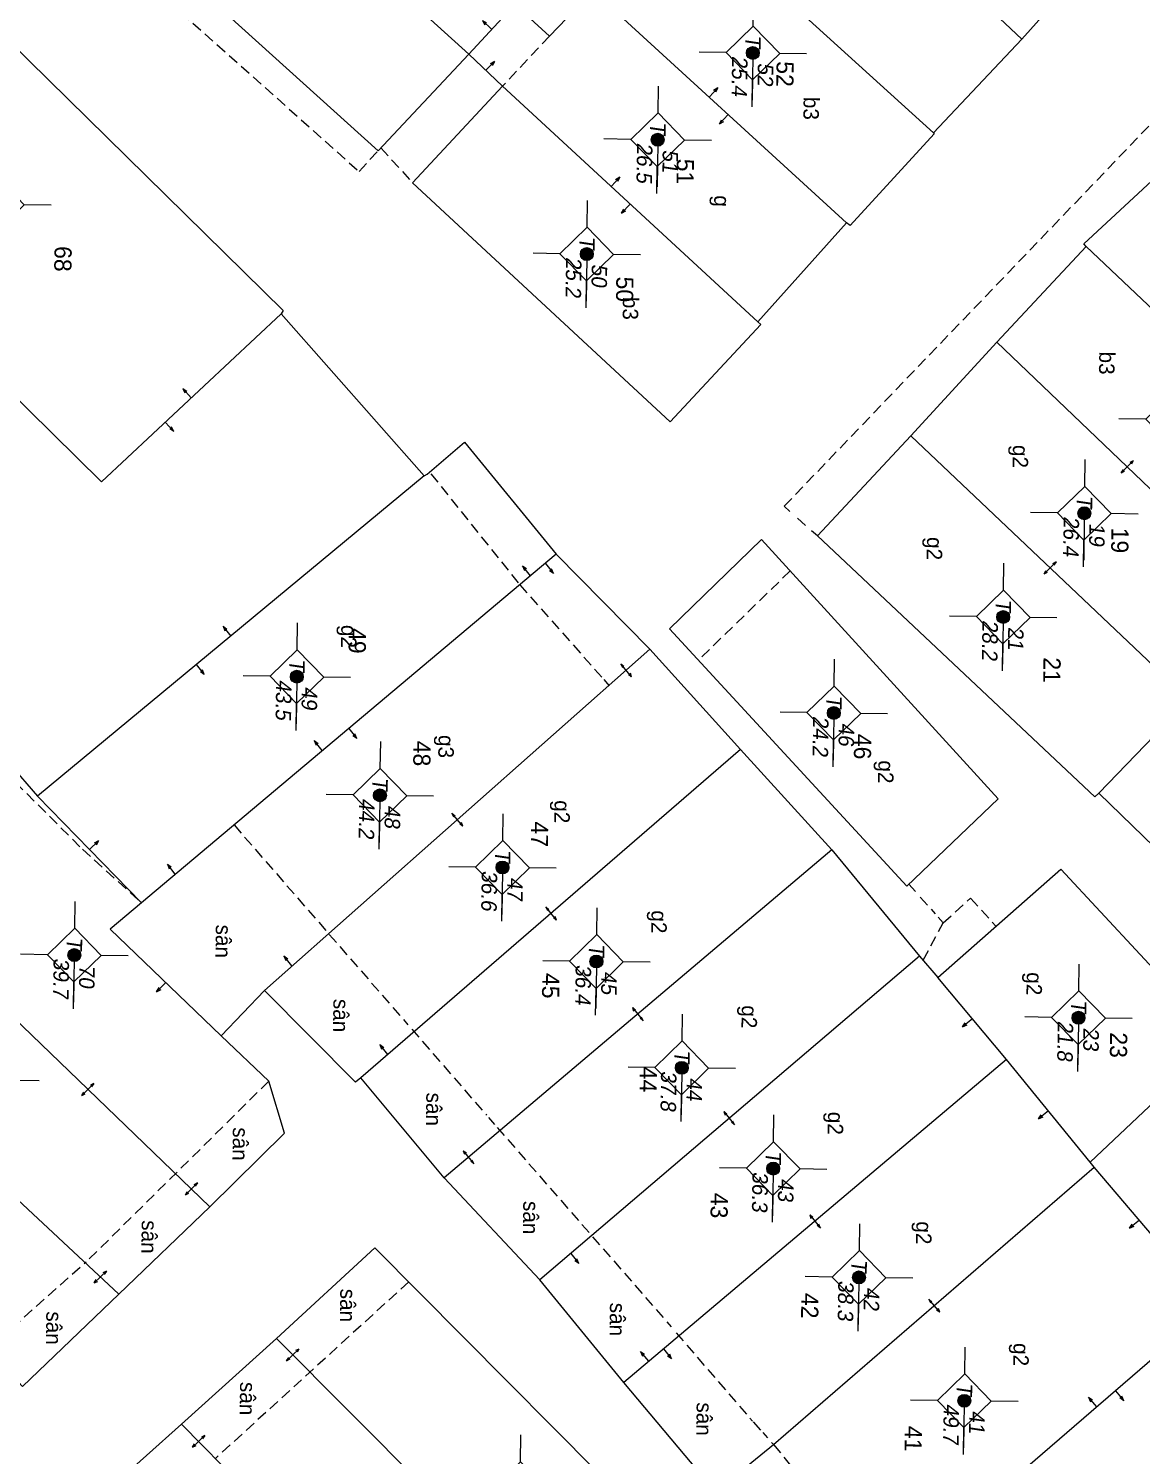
# Model space of a CAD drawing. Extents: x 601689 to 602595, y 1189742 to 1190763.
# Drawn here: x 602324.14 to 602350.04, y 1190270.88 to 1190304.07 of the extents above; entities that cross this region are included whole.
import ezdxf
from ezdxf.enums import TextEntityAlignment as Align

# ---------------------------------------------------------------- set-up
doc = ezdxf.new("R2010")
doc.units = 0
doc.header["$MEASUREMENT"] = 0
doc.linetypes.add('HIDDEN', pattern=[0.375, 0.25, -0.125])
for name, color, linetype in [('10', 250, 'Continuous'), ('11', 7, 'Continuous'), ('13', 7, 'Continuous'), ('14', 7, 'Continuous'), ('15', 7, 'Continuous'), ('16', 7, 'Continuous'), ('22', 7, 'Continuous'), ('53', 7, 'Continuous')]:
    doc.layers.add(name, color=color, linetype=linetype)
doc.layers.get('0').off()
doc.styles.add('TXT', font='vnshx.shx')

# ---------------------------------------------------------------- blocks, each defined once
blk = doc.blocks.new('NH3')
at = {"layer": '16', "color": 7, "linetype": 'Continuous', "lineweight": 0}
for p, q in [((-0.199, -0.002), (-0.113, 0.021)), ((0.197, -0.012), (0.107, 0.015)), ((-0.199, -0.002), (0.197, -0.012)), ((-0.199, -0.002), (-0.116, -0.035)), ((0.197, -0.012), (0.104, -0.027))]:
    blk.add_line(p, q, dxfattribs=at)
blk = doc.blocks.new('NH3R')
at = {"layer": '16', "color": 7, "linetype": 'Continuous', "lineweight": 0}
for p, q in [((0, 0), (0.297, -0.005)), ((0.297, -0.005), (0.186, 0.031)), ((0.297, -0.005), (0.189, -0.033))]:
    blk.add_line(p, q, dxfattribs=at)
blk = doc.blocks.new('*M217217217217')
at = {"layer": '13', "color": 3, "linetype": 'Continuous', "lineweight": 0}
blk.add_line((602556.021, 1190013.344), (602557.041, 1190013.344), dxfattribs=at)
at = {"layer": '13', "color": 3, "linetype": 'Continuous', "lineweight": 0, "style": 'TXT', "oblique": 7.6055}
for s, p in [('23', (602556.171, 1190013.644)), ('21.8', (602556.021, 1190013.044))]:
    blk.add_text(s, height=0.36, dxfattribs=at).set_placement(p, align=Align.MIDDLE_LEFT)
blk.add_text('T', height=0.36, dxfattribs=at).set_placement((602555.824, 1190013.344), align=Align.MIDDLE_RIGHT)
blk = doc.blocks.new('*M218218218218')
at = {"layer": '13', "color": 3, "linetype": 'Continuous', "lineweight": 0}
blk.add_line((602544.284, 1190013.31), (602545.304, 1190013.31), dxfattribs=at)
at = {"layer": '13', "color": 3, "linetype": 'Continuous', "lineweight": 0, "style": 'TXT', "oblique": 7.6055}
for s, p in [('19', (602544.434, 1190013.61)), ('26.4', (602544.284, 1190013.01))]:
    blk.add_text(s, height=0.36, dxfattribs=at).set_placement(p, align=Align.MIDDLE_LEFT)
blk.add_text('T', height=0.36, dxfattribs=at).set_placement((602544.087, 1190013.31), align=Align.MIDDLE_RIGHT)
blk = doc.blocks.new('*M220220220220')
at = {"layer": '13', "color": 3, "linetype": 'Continuous', "lineweight": 0}
blk.add_line((602546.726, 1190011.457), (602547.746, 1190011.457), dxfattribs=at)
at = {"layer": '13', "color": 3, "linetype": 'Continuous', "lineweight": 0, "style": 'TXT', "oblique": 7.6055}
for s, p in [('21', (602546.876, 1190011.757)), ('28.2', (602546.726, 1190011.157))]:
    blk.add_text(s, height=0.36, dxfattribs=at).set_placement(p, align=Align.MIDDLE_LEFT)
blk.add_text('T', height=0.36, dxfattribs=at).set_placement((602546.529, 1190011.457), align=Align.MIDDLE_RIGHT)
blk = doc.blocks.new('*M222222222222')
at = {"layer": '13', "color": 3, "linetype": 'Continuous', "lineweight": 0}
blk.add_line((602564.967, 1190010.817), (602565.987, 1190010.817), dxfattribs=at)
at = {"layer": '13', "color": 3, "linetype": 'Continuous', "lineweight": 0, "style": 'TXT', "oblique": 7.6055}
for s, p in [('41', (602565.117, 1190011.117)), ('49.7', (602564.967, 1190010.517))]:
    blk.add_text(s, height=0.36, dxfattribs=at).set_placement(p, align=Align.MIDDLE_LEFT)
blk.add_text('T', height=0.36, dxfattribs=at).set_placement((602564.77, 1190010.817), align=Align.MIDDLE_RIGHT)
blk = doc.blocks.new('*M226226226226')
at = {"layer": '13', "color": 3, "linetype": 'Continuous', "lineweight": 0}
blk.add_line((602562.133, 1190008.324), (602563.153, 1190008.324), dxfattribs=at)
at = {"layer": '13', "color": 3, "linetype": 'Continuous', "lineweight": 0, "style": 'TXT', "oblique": 7.6055}
for s, p in [('42', (602562.283, 1190008.624)), ('38.3', (602562.133, 1190008.024))]:
    blk.add_text(s, height=0.36, dxfattribs=at).set_placement(p, align=Align.MIDDLE_LEFT)
blk.add_text('T', height=0.36, dxfattribs=at).set_placement((602561.936, 1190008.324), align=Align.MIDDLE_RIGHT)
blk = doc.blocks.new('*M227227227227')
at = {"layer": '13', "color": 3, "linetype": 'Continuous', "lineweight": 0}
blk.add_line((602549.016, 1190007.549), (602550.036, 1190007.549), dxfattribs=at)
at = {"layer": '13', "color": 3, "linetype": 'Continuous', "lineweight": 0, "style": 'TXT', "oblique": 7.6055}
for s, p in [('46', (602549.166, 1190007.849)), ('24.2', (602549.016, 1190007.249))]:
    blk.add_text(s, height=0.36, dxfattribs=at).set_placement(p, align=Align.MIDDLE_LEFT)
blk.add_text('T', height=0.36, dxfattribs=at).set_placement((602548.819, 1190007.549), align=Align.MIDDLE_RIGHT)
blk = doc.blocks.new('*M229229229229')
at = {"layer": '13', "color": 3, "linetype": 'Continuous', "lineweight": 0}
blk.add_line((602559.632, 1190006.292), (602560.652, 1190006.292), dxfattribs=at)
at = {"layer": '13', "color": 3, "linetype": 'Continuous', "lineweight": 0, "style": 'TXT', "oblique": 7.6055}
for s, p in [('43', (602559.782, 1190006.592)), ('36.3', (602559.632, 1190005.992))]:
    blk.add_text(s, height=0.36, dxfattribs=at).set_placement(p, align=Align.MIDDLE_LEFT)
blk.add_text('T', height=0.36, dxfattribs=at).set_placement((602559.435, 1190006.292), align=Align.MIDDLE_RIGHT)
blk = doc.blocks.new('*M232232232232')
at = {"layer": '13', "color": 3, "linetype": 'Continuous', "lineweight": 0}
blk.add_line((602533.691, 1190005.442), (602534.711, 1190005.442), dxfattribs=at)
at = {"layer": '13', "color": 3, "linetype": 'Continuous', "lineweight": 0, "style": 'TXT', "oblique": 7.6055}
for s, p in [('52', (602533.841, 1190005.742)), ('25.4', (602533.691, 1190005.142))]:
    blk.add_text(s, height=0.36, dxfattribs=at).set_placement(p, align=Align.MIDDLE_LEFT)
blk.add_text('T', height=0.36, dxfattribs=at).set_placement((602533.494, 1190005.442), align=Align.MIDDLE_RIGHT)
blk = doc.blocks.new('*M235235235235')
at = {"layer": '13', "color": 3, "linetype": 'Continuous', "lineweight": 0}
blk.add_line((602557.319, 1190004.131), (602558.339, 1190004.131), dxfattribs=at)
at = {"layer": '13', "color": 3, "linetype": 'Continuous', "lineweight": 0, "style": 'TXT', "oblique": 7.6055}
for s, p in [('44', (602557.469, 1190004.431)), ('37.8', (602557.319, 1190003.831))]:
    blk.add_text(s, height=0.36, dxfattribs=at).set_placement(p, align=Align.MIDDLE_LEFT)
blk.add_text('T', height=0.36, dxfattribs=at).set_placement((602557.122, 1190004.131), align=Align.MIDDLE_RIGHT)
blk = doc.blocks.new('*M237237237237')
at = {"layer": '13', "color": 3, "linetype": 'Continuous', "lineweight": 0}
blk.add_line((602535.742, 1190003.258), (602536.762, 1190003.258), dxfattribs=at)
at = {"layer": '13', "color": 3, "linetype": 'Continuous', "lineweight": 0, "style": 'TXT', "oblique": 7.6055}
blk.add_text('T', height=0.36, dxfattribs=at).set_placement((602535.545, 1190003.258), align=Align.MIDDLE_RIGHT)
for s, p in [('51', (602535.892, 1190003.558)), ('26.5', (602535.742, 1190002.958))]:
    blk.add_text(s, height=0.36, dxfattribs=at).set_placement(p, align=Align.MIDDLE_LEFT)
blk = doc.blocks.new('*M239239239239')
at = {"layer": '13', "color": 3, "linetype": 'Continuous', "lineweight": 0}
blk.add_line((602554.875, 1190002.109), (602555.895, 1190002.109), dxfattribs=at)
at = {"layer": '13', "color": 3, "linetype": 'Continuous', "lineweight": 0, "style": 'TXT', "oblique": 7.6055}
for s, p in [('45', (602555.025, 1190002.409)), ('36.4', (602554.875, 1190001.809))]:
    blk.add_text(s, height=0.36, dxfattribs=at).set_placement(p, align=Align.MIDDLE_LEFT)
blk.add_text('T', height=0.36, dxfattribs=at).set_placement((602554.678, 1190002.109), align=Align.MIDDLE_RIGHT)
blk = doc.blocks.new('*M240240240240')
at = {"layer": '13', "color": 3, "linetype": 'Continuous', "lineweight": 0}
blk.add_line((602538.426, 1190001.646), (602539.446, 1190001.646), dxfattribs=at)
at = {"layer": '13', "color": 3, "linetype": 'Continuous', "lineweight": 0, "style": 'TXT', "oblique": 7.6055}
for s, p in [('50', (602538.576, 1190001.946)), ('25.2', (602538.426, 1190001.346))]:
    blk.add_text(s, height=0.36, dxfattribs=at).set_placement(p, align=Align.MIDDLE_LEFT)
blk.add_text('T', height=0.36, dxfattribs=at).set_placement((602538.229, 1190001.646), align=Align.MIDDLE_RIGHT)
blk = doc.blocks.new('*M244244244244')
at = {"layer": '13', "color": 3, "linetype": 'Continuous', "lineweight": 0}
blk.add_line((602552.72, 1189999.892), (602553.74, 1189999.892), dxfattribs=at)
at = {"layer": '13', "color": 3, "linetype": 'Continuous', "lineweight": 0, "style": 'TXT', "oblique": 7.6055}
for s, p in [('47', (602552.87, 1190000.192)), ('36.6', (602552.72, 1189999.592))]:
    blk.add_text(s, height=0.36, dxfattribs=at).set_placement(p, align=Align.MIDDLE_LEFT)
blk.add_text('T', height=0.36, dxfattribs=at).set_placement((602552.523, 1189999.892), align=Align.MIDDLE_RIGHT)
blk = doc.blocks.new('*M250250250250')
at = {"layer": '13', "color": 3, "linetype": 'Continuous', "lineweight": 0}
blk.add_line((602551.084, 1189997.016), (602552.104, 1189997.016), dxfattribs=at)
at = {"layer": '13', "color": 3, "linetype": 'Continuous', "lineweight": 0, "style": 'TXT', "oblique": 7.6055}
for s, p in [('48', (602551.234, 1189997.316)), ('44.2', (602551.084, 1189996.716))]:
    blk.add_text(s, height=0.36, dxfattribs=at).set_placement(p, align=Align.MIDDLE_LEFT)
blk.add_text('T', height=0.36, dxfattribs=at).set_placement((602550.887, 1189997.016), align=Align.MIDDLE_RIGHT)
blk = doc.blocks.new('*M257257257257')
at = {"layer": '13', "color": 3, "linetype": 'Continuous', "lineweight": 0}
blk.add_line((602548.353, 1189995.044), (602549.373, 1189995.044), dxfattribs=at)
at = {"layer": '13', "color": 3, "linetype": 'Continuous', "lineweight": 0, "style": 'TXT', "oblique": 7.6055}
for s, p in [('49', (602548.503, 1189995.344)), ('43.5', (602548.353, 1189994.744))]:
    blk.add_text(s, height=0.36, dxfattribs=at).set_placement(p, align=Align.MIDDLE_LEFT)
blk.add_text('T', height=0.36, dxfattribs=at).set_placement((602548.156, 1189995.044), align=Align.MIDDLE_RIGHT)
blk = doc.blocks.new('*M268268268268')
at = {"layer": '13', "color": 3, "linetype": 'Continuous', "lineweight": 0}
blk.add_line((602554.902, 1189989.96), (602555.922, 1189989.96), dxfattribs=at)
at = {"layer": '13', "color": 3, "linetype": 'Continuous', "lineweight": 0, "style": 'TXT', "oblique": 7.6055}
for s, p in [('70', (602555.052, 1189990.26)), ('39.7', (602554.902, 1189989.66))]:
    blk.add_text(s, height=0.36, dxfattribs=at).set_placement(p, align=Align.MIDDLE_LEFT)
blk.add_text('T', height=0.36, dxfattribs=at).set_placement((602554.705, 1189989.96), align=Align.MIDDLE_RIGHT)
blk = doc.blocks.new('CENTRD')
at = {"layer": '11', "linetype": 'Continuous', "lineweight": 0}
h = blk.add_hatch(color=2, dxfattribs=at)
edge = h.paths.add_edge_path()
edge.add_arc((0, 0), 0.15, 0, 360)
at = {"layer": '11', "color": 2, "linetype": 'Continuous', "lineweight": 0}
for p, q in [((0, 1.25), (0, 0.625)), ((0, 0.625), (-0.625, 0)), ((0.625, 0), (0, 0.625)), ((-0.625, 0), (-1.25, 0)), ((-0.625, 0), (0, -0.625)), ((0, -0.625), (0.625, 0)), ((1.25, 0), (0.625, 0)), ((0, -0.625), (0, -1.25))]:
    blk.add_line(p, q, dxfattribs=at)
blk.add_circle((0, 0), 0.15, dxfattribs=at)
blk = doc.blocks.new('BDONG')
at = {"color": 7, "linetype": 'Continuous', "lineweight": 0}
for p, q in [((0, 0), (0, -1.508)), ((0, 0), (2.759, 0)), ((0.342, 0), (0.342, -1.508)), ((0.797, 0), (0.797, -1.508)), ((1.274, 0), (1.274, -1.508)), ((1.73, 0), (1.73, -1.508)), ((1.753, 0), (1.753, -1.508)), ((2.072, 0), (2.072, -1.508)), ((2.759, 0), (2.759, -1.508)), ((0, -0.308), (1.73, -0.308)), ((1.753, -0.308), (2.759, -0.308)), ((0, -0.458), (1.73, -0.458)), ((1.753, -0.458), (2.759, -0.458)), ((0, -0.608), (1.73, -0.608)), ((1.753, -0.608), (2.759, -0.608)), ((0, -0.758), (1.73, -0.758)), ((1.753, -0.758), (2.759, -0.758)), ((0, -0.908), (1.73, -0.908)), ((1.753, -0.908), (2.759, -0.908)), ((0, -1.058), (1.73, -1.058)), ((1.753, -1.058), (2.759, -1.058)), ((0, -1.208), (1.73, -1.208)), ((1.753, -1.208), (2.759, -1.208)), ((0, -1.358), (1.73, -1.358)), ((1.753, -1.358), (2.759, -1.358)), ((0, -1.508), (1.73, -1.508)), ((1.753, -1.508), (2.759, -1.508))]:
    blk.add_line(p, q, dxfattribs=at)
at = {"color": 7, "linetype": 'Continuous', "lineweight": 0, "style": 'TXT'}
blk.add_text('B%%182ng c%%184c th%%246a bi%%213n %%174%%233ng ', height=0.049998, rotation=360, dxfattribs=at).set_placement((0.008, 0.046))
for s, height, p in [('(D%%239ng cho ch%%216nh l%%253 bi%%213n %%174%%233ng)', 0.054, (1.743, 0.05)), ('s%%232 TT', 0.05, (0.21, -0.099)), ('s%%232 hi%%214u', 0.049998, (0.639, -0.104)), ('s%%232 hi%%214u th%%246a', 0.049998, (1.135, -0.103)), ('s%%232 hi%%214u th%%246a', 0.049998, (1.612, -0.107)), ('s%%232 TT', 0.05, (1.936, -0.114)), ('s%%232 hi%%214u th%%246a b%%225', 0.049998, (2.559, -0.108)), ('g%%232c c%%241a th%%246a', 0.049998, (1.137, -0.187)), ('Th%%246a th%%170m', 0.049998, (0.227, -0.214)), ('Th%%246a th%%170m', 0.049998, (0.63, -0.213)), ('Th%%246a b%%225', 0.049998, (1.956, -0.203)), ('(ch%%216 %%174%%184nh s%%232 m%%233t l%%199n)', 0.049998, (2.638, -0.204)), ('l%%169n c%%203n', 0.049998, (1.56, -0.224)), ('m%%237i th%%170m', 0.049998, (1.101, -0.282))]:
    blk.add_text(s, height=height, rotation=360, dxfattribs=at).set_placement(p, align=Align.CENTER)
blk = doc.blocks.new('BANG')
at = {"color": 7, "linetype": 'Continuous', "lineweight": 0, "xscale": 9.999585560760034, "yscale": 9.999585560760034, "rotation": 359.9999199552673}
blk.add_blockref('BDONG', (0, 0), dxfattribs=at)

msp = doc.modelspace()

# ---------------------------------------------------------------- linework, layer by layer
at = {"layer": '10', "color": 7, "linetype": 'Continuous', "lineweight": 0}
for p, q in [((602326.253, 1190310.857), (602334.392, 1190303.475)), ((602341.343, 1190309.39), (602347.257, 1190303.828)), ((602338.708, 1190307.546), (602345.197, 1190301.647)), ((602347.257, 1190303.828), (602349.482, 1190306.318)), ((602337.273, 1190304.955), (602343.179, 1190299.554)), ((602345.197, 1190301.647), (602347.257, 1190303.828)), ((602335.172, 1190302.734), (602334.392, 1190303.475)), ((602335.172, 1190302.734), (602341.117, 1190297.253)), ((602341.117, 1190297.253), (602343.179, 1190299.554)), ((602346.671, 1190296.776), (602348.751, 1190299.008)), ((602348.751, 1190299.008), (602354.862, 1190293.204)), ((602330.019, 1190297.435), (602333.347, 1190293.668)), ((602344.671, 1190294.604), (602346.671, 1190296.776)), ((602346.671, 1190296.776), (602352.751, 1190290.972)), ((602344.671, 1190294.604), (602351.147, 1190288.464)), ((602333.347, 1190293.668), (602324.355, 1190286.222)), ((602336.423, 1190291.846), (602326.771, 1190283.739)), ((602336.423, 1190291.846), (602338.602, 1190289.637)), ((602338.602, 1190289.637), (602329.633, 1190281.699)), ((602338.602, 1190289.637), (602340.711, 1190287.308)), ((602351.147, 1190288.464), (602349.047, 1190286.293)), ((602340.711, 1190287.308), (602331.876, 1190279.668)), ((602340.711, 1190287.308), (602342.839, 1190284.969)), ((602324.355, 1190286.222), (602326.771, 1190283.739)), ((602342.839, 1190284.969), (602333.813, 1190277.342)), ((602342.839, 1190284.969), (602344.875, 1190282.5)), ((602317.912, 1190282.4), (602326.246, 1190274.635)), ((602344.875, 1190282.5), (602336.041, 1190274.971)), ((602344.875, 1190282.5), (602345.298, 1190282.005)), ((602346.902, 1190280.092), (602345.298, 1190282.005)), ((602328.629, 1190280.642), (602329.633, 1190281.699)), ((602351.859, 1190280.554), (602348.849, 1190277.705)), ((602346.902, 1190280.092), (602337.999, 1190272.583)), ((602348.849, 1190277.705), (602346.902, 1190280.092)), ((602333.813, 1190277.342), (602331.876, 1190279.668)), ((602348.938, 1190277.594), (602348.849, 1190277.705)), ((602336.041, 1190274.971), (602333.813, 1190277.342)), ((602326.246, 1190274.635), (602328.364, 1190276.666)), ((602337.999, 1190272.583), (602336.041, 1190274.971)), ((602329.913, 1190273.605), (602327.704, 1190271.615)), ((602329.913, 1190273.605), (602338.327, 1190265.159)), ((602340.134, 1190270.044), (602337.999, 1190272.583)), ((602327.704, 1190271.615), (602325.477, 1190269.625)), ((602335.941, 1190263.261), (602327.704, 1190271.615))]:
    msp.add_line(p, q, dxfattribs=at)
for points in [[(602334.392, 1190303.475), (602332.281, 1190301.234), (602325.614, 1190307.246), (602324.054, 1190308.727), (602326.253, 1190310.857)], [(602316.767, 1190302.467), (602320.953, 1190306.47), (602330.07, 1190297.514), (602330.019, 1190297.435)], [(602337.273, 1190304.955), (602336.268, 1190303.899), (602335.458, 1190304.631), (602334.392, 1190303.475)], [(602341.117, 1190297.253), (602341.186, 1190297.192), (602339.075, 1190294.93), (602333.081, 1190300.483), (602335.172, 1190302.734)], [(602316.767, 1190302.467), (602325.845, 1190293.531), (602330.019, 1190297.435)], [(602345.197, 1190301.647), (602345.217, 1190301.627), (602343.258, 1190299.493), (602343.179, 1190299.554)], [(602348.751, 1190299.008), (602348.702, 1190299.069), (602350.809, 1190301.019)], [(602349.047, 1190286.293), (602348.956, 1190286.204), (602342.499, 1190292.273), (602344.671, 1190294.604)], [(602333.347, 1190293.668), (602333.418, 1190293.708), (602334.289, 1190294.456), (602336.423, 1190291.846)], [(602339.059, 1190290.11), (602341.198, 1190292.191), (602346.706, 1190286.156), (602344.577, 1190284.124), (602339.059, 1190290.11)], [(602322.427, 1190287.148), (602323.056, 1190287.709), (602324.355, 1190286.222)], [(602349.047, 1190286.293), (602355.265, 1190280.258), (602357.426, 1190282.527)], [(602328.364, 1190276.666), (602322.689, 1190282.134), (602320.291, 1190284.537)], [(602345.298, 1190282.005), (602348.163, 1190284.525), (602351.859, 1190280.554)], [(602326.771, 1190283.739), (602326.042, 1190283.128), (602328.629, 1190280.642)], [(602331.876, 1190279.668), (602331.754, 1190279.57), (602329.633, 1190281.699)], [(602328.364, 1190276.666), (602330.098, 1190278.383), (602329.734, 1190279.587), (602328.629, 1190280.642)], [(602340.134, 1190270.044), (602341.479, 1190271.136), (602348.938, 1190277.594)], [(602347.169, 1190270.438), (602351.704, 1190274.346), (602348.938, 1190277.594)], [(602340.946, 1190267.263), (602341.259, 1190267.519), (602340.089, 1190268.965), (602339.441, 1190268.424), (602332.201, 1190275.713), (602329.913, 1190273.605)], [(602323.198, 1190273.356), (602324.007, 1190272.486), (602326.246, 1190274.635)]]:
    msp.add_lwpolyline(points, dxfattribs=at)
at = {"layer": '14', "color": 6, "linetype": 'HIDDEN', "lineweight": 0}
for p, q in [((602336.268, 1190303.899), (602335.172, 1190302.734)), ((602333.508, 1190293.717), (602335.573, 1190291.138)), ((602341.868, 1190291.461), (602339.729, 1190289.381)), ((602335.573, 1190291.138), (602337.533, 1190288.931)), ((602337.533, 1190288.931), (602337.651, 1190288.789)), ((602328.926, 1190285.549), (602332.973, 1190280.903)), ((602333.061, 1190280.802), (602334.803, 1190278.798)), ((602329.734, 1190279.587), (602325.486, 1190275.385)), ((602334.843, 1190278.747), (602334.99, 1190278.586)), ((602335.049, 1190278.515), (602339.097, 1190273.879)), ((602323.198, 1190273.356), (602325.486, 1190275.385)), ((602332.99, 1190274.922), (602328.494, 1190270.814)), ((602339.214, 1190273.737), (602340.987, 1190271.683)), ((602341.007, 1190271.663), (602341.223, 1190271.42)), ((602341.233, 1190271.419), (602341.341, 1190271.298)), ((602341.43, 1190271.187), (602341.479, 1190271.136)), ((602341.479, 1190271.136), (602344.125, 1190267.929))]:
    msp.add_line(p, q, dxfattribs=at)
msp.add_lwpolyline([(602322.586, 1190287.016), (602323.04, 1190287.34), (602325.398, 1190284.988), (602326.771, 1190283.739)], dxfattribs=at)
at = {"layer": '22', "color": 7, "linetype": 'HIDDEN', "lineweight": 0}
for p, q in [((602325.452, 1190306.447), (602331.835, 1190300.75)), ((602331.835, 1190300.75), (602332.281, 1190301.234)), ((602332.342, 1190301.303), (602333.081, 1190300.483)), ((602342.222, 1190292.517), (602341.985, 1190292.73)), ((602342.499, 1190292.273), (602342.361, 1190292.395)), ((602344.628, 1190284.173), (602344.785, 1190284.001)), ((602344.893, 1190283.87), (602345.239, 1190283.486)), ((602345.426, 1190283.273), (602346.063, 1190283.844)), ((602346.063, 1190283.844), (602346.655, 1190283.196)), ((602344.964, 1190282.408), (602345.426, 1190283.273)), ((602345.307, 1190283.405), (602345.426, 1190283.273))]:
    msp.add_line(p, q, dxfattribs=at)
msp.add_lwpolyline([(602341.856, 1190292.842), (602341.728, 1190292.963), (602351.711, 1190303.368)], dxfattribs=at)

# ---------------------------------------------------------------- block references
at = {"color": 7, "linetype": 'Continuous', "lineweight": 0, "rotation": 269.2144660607985}
msp.add_blockref('BANG', (602358.303, 1190331.119), dxfattribs=at)
at = {"layer": '11', "color": 2, "linetype": 'Continuous', "lineweight": 0, "rotation": 269.1680420500809}
for p in [(602340.998, 1190303.507), (602338.784, 1190301.488), (602323.418, 1190299.984), (602337.134, 1190298.828), (602350.766, 1190294.981), (602348.711, 1190292.801), (602346.823, 1190290.386), (602330.388, 1190288.998), (602342.882, 1190288.153), (602332.32, 1190286.238), (602335.172, 1190284.561), (602325.21, 1190282.523), (602337.358, 1190282.374), (602348.575, 1190281.065), (602339.344, 1190279.901), (602323.139, 1190279.615), (602341.471, 1190277.557), (602343.467, 1190275.026), (602345.918, 1190272.156), (602335.579, 1190270.114)]:
    msp.add_blockref('CENTRD', p, dxfattribs=at)
at = {"layer": '13', "color": 3, "linetype": 'Continuous', "lineweight": 0, "rotation": 269.1680420500809}
for name in ['*M232232232232', '*M237237237237', '*M240240240240', '*M218218218218', '*M220220220220', '*M257257257257', '*M227227227227', '*M250250250250', '*M244244244244', '*M268268268268', '*M239239239239', '*M217217217217', '*M235235235235', '*M229229229229', '*M226226226226', '*M222222222222']:
    msp.add_blockref(name, (-578790.27, 1810052.359), dxfattribs=at)
at = {"layer": '16', "color": 7, "linetype": 'Continuous', "lineweight": 0}
for name, p, rotation in [('NH3R', (602334.92, 1190304.058), 137.3002148418597), ('NH3R', (602339.979, 1190302.478), 47.58404559402378), ('NH3R', (602337.7, 1190300.4), 47.58404559402378), ('NH3R', (602338.145, 1190299.993), 227.3194912225049), ('NH3R', (602327.932, 1190295.483), 133.0726185839799), ('NH3R', (602327.325, 1190294.922), 313.0726185839799), ('NH3', (602349.711, 1190293.875), 226.3279477027903), ('NH3', (602338.046, 1190289.144), 130.8444550027726), ('NH3', (602334.118, 1190285.668), 131.5058564638065), ('NH3', (602336.298, 1190283.487), 130.8444550027726), ('NH3', (602338.326, 1190281.15), 310.2018928433616), ('NH3R', (602347.875, 1190278.899), 219.2180687688432), ('NH3', (602345.213, 1190274.365), 130.8920703837172), ('NH3', (602330.297, 1190273.219), 224.5915866464194), ('NH3', (602328.1, 1190271.219), 44.56347573651037)]:
    msp.add_blockref(name, p, dxfattribs=dict(at, rotation=rotation))
for name, p, xscale, yscale, rotation in [('NH3R', (602334.777, 1190303.099), 0.9999981867941664, 0.9999981867941664, 46.4695554545173), ('NH3R', (602340.423, 1190302.072), 1.000002741009593, 1.000002741009593, 227.7259826979188), ('NH3R', (602335.826, 1190291.345), 0.9999988616807816, 0.9999988616807816, 129.6345383932947), ('NH3R', (602336.17, 1190291.63), 1.000002491252586, 1.000002491252586, 310.0311194623257), ('NH3', (602347.909, 1190291.539), 0.999998863599828, 0.999998863599828, 46.52619861479076), ('NH3R', (602328.856, 1190289.94), 0.9999988616807816, 0.9999988616807816, 129.6345383932947), ('NH3R', (602328.047, 1190289.281), 1.000002491252586, 1.000002491252586, 310.0311194623257), ('NH3R', (602331.597, 1190287.792), 1.000002491252586, 1.000002491252586, 310.0311194623257), ('NH3R', (602330.979, 1190287.281), 0.9999988616807816, 0.9999988616807816, 129.6345383932947), ('NH3R', (602325.558, 1190284.975), 1.000001862165192, 1.000001862165192, 44.21445218731371), ('NH3R', (602327.56, 1190284.407), 0.9999988616807816, 0.9999988616807816, 129.6345383932947), ('NH3R', (602330.271, 1190282.271), 0.9999988616807816, 0.9999988616807816, 129.6345383932947), ('NH3R', (602327.335, 1190281.88), 0.9999980834366294, 0.9999980834366294, 226.129543661011), ('NH3R', (602346.105, 1190281.043), 0.9999971913065756, 0.9999971913065756, 219.9936443566313), ('NH3R', (602332.503, 1190280.209), 0.9999988616807816, 0.9999988616807816, 129.6345383932947), ('NH3', (602325.521, 1190279.405), 1.000001069199875, 1.000001069199875, 46.07309656527389), ('NH3', (602340.453, 1190278.731), 1.000001534301897, 1.000001534301897, 310.4477114177757), ('NH3', (602334.39, 1190277.823), 0.9999989397436893, 0.9999989397436893, 310.145344671556), ('NH3', (602327.93, 1190277.092), 1.000001069199875, 1.000001069199875, 46.07309656527389), ('NH3', (602342.451, 1190276.333), 0.9999989397436893, 0.9999989397436893, 310.145344671556), ('NH3R', (602349.991, 1190276.36), 1.000001120038232, 1.000001120038232, 220.4104647328277), ('NH3R', (602336.76, 1190275.581), 1.000002491252586, 1.000002491252586, 310.0311194623257), ('NH3', (602325.812, 1190275.041), 1.000001069199875, 1.000001069199875, 46.07309656527389), ('NH3R', (602338.576, 1190273.076), 1.000002424671667, 1.000002424671667, 131.0615710159044), ('NH3R', (602338.919, 1190273.361), 1.000002491252586, 1.000002491252586, 310.0311194623257), ('NH3R', (602349.437, 1190272.387), 1.000002345047779, 1.000002345047779, 310.7690550940946), ('NH3R', (602349.001, 1190272.013), 1.000002653546941, 1.000002653546941, 131.4393799756115)]:
    msp.add_blockref(name, p, dxfattribs=dict(at, xscale=xscale, yscale=yscale, rotation=rotation))

# ---------------------------------------------------------------- texts
at = {"layer": '15', "color": 7, "linetype": 'Continuous', "lineweight": 0, "style": 'TXT'}
for s, p in [('b3', (602342.359, 1190302.485)), ('g', (602340.278, 1190300.194)), ('b3', (602338.155, 1190297.833)), ('b3', (602349.238, 1190296.561)), ('g2', (602347.228, 1190294.388)), ('g2', (602345.229, 1190292.246)), ('g2', (602331.6, 1190290.202)), ('g3', (602333.865, 1190287.641)), ('g2', (602344.097, 1190287.051)), ('g2', (602336.564, 1190286.124)), ('g2', (602338.819, 1190283.563)), ('s%%169n', (602328.684, 1190283.232)), ('g2', (602347.55, 1190282.123)), ('s%%169n', (602331.42, 1190281.504)), ('g2', (602340.919, 1190281.354)), ('s%%169n', (602333.581, 1190279.324)), ('g2', (602342.925, 1190278.877)), ('s%%169n', (602329.08, 1190278.517)), ('s%%169n', (602335.837, 1190276.803)), ('s%%169n', (602326.96, 1190276.355)), ('g2', (602344.981, 1190276.329)), ('s%%169n', (602331.579, 1190274.762)), ('s%%169n', (602337.854, 1190274.436)), ('s%%169n', (602324.74, 1190274.235)), ('g2', (602347.242, 1190273.498)), ('s%%169n', (602329.248, 1190272.594)), ('s%%169n', (602339.872, 1190272.118))]:
    msp.add_text(s, height=0.36, rotation=269.2144, dxfattribs=at).set_placement(p, align=Align.MIDDLE_LEFT)
at = {"layer": '53', "color": 200, "linetype": 'Continuous', "lineweight": 0, "style": 'TXT'}
for s, p in [('52', (602341.75, 1190303.314)), ('51', (602339.429, 1190301.046)), ('68', (602324.95, 1190299.014)), ('50', (602338.021, 1190298.305)), ('19', (602349.542, 1190292.466)), ('49', (602331.799, 1190290.13)), ('21', (602347.961, 1190289.448)), ('46', (602343.555, 1190287.669)), ('48', (602333.303, 1190287.509)), ('47', (602336.038, 1190285.632)), ('45', (602336.299, 1190282.107)), ('23', (602349.511, 1190280.726)), ('44', (602338.569, 1190279.926)), ('43', (602340.219, 1190276.994)), ('42', (602342.327, 1190274.665)), ('41', (602344.735, 1190271.572))]:
    msp.add_text(s, height=0.4, rotation=269.2144, dxfattribs=at).set_placement(p, align=Align.MIDDLE_LEFT)

doc.saveas('drawing.dxf')
